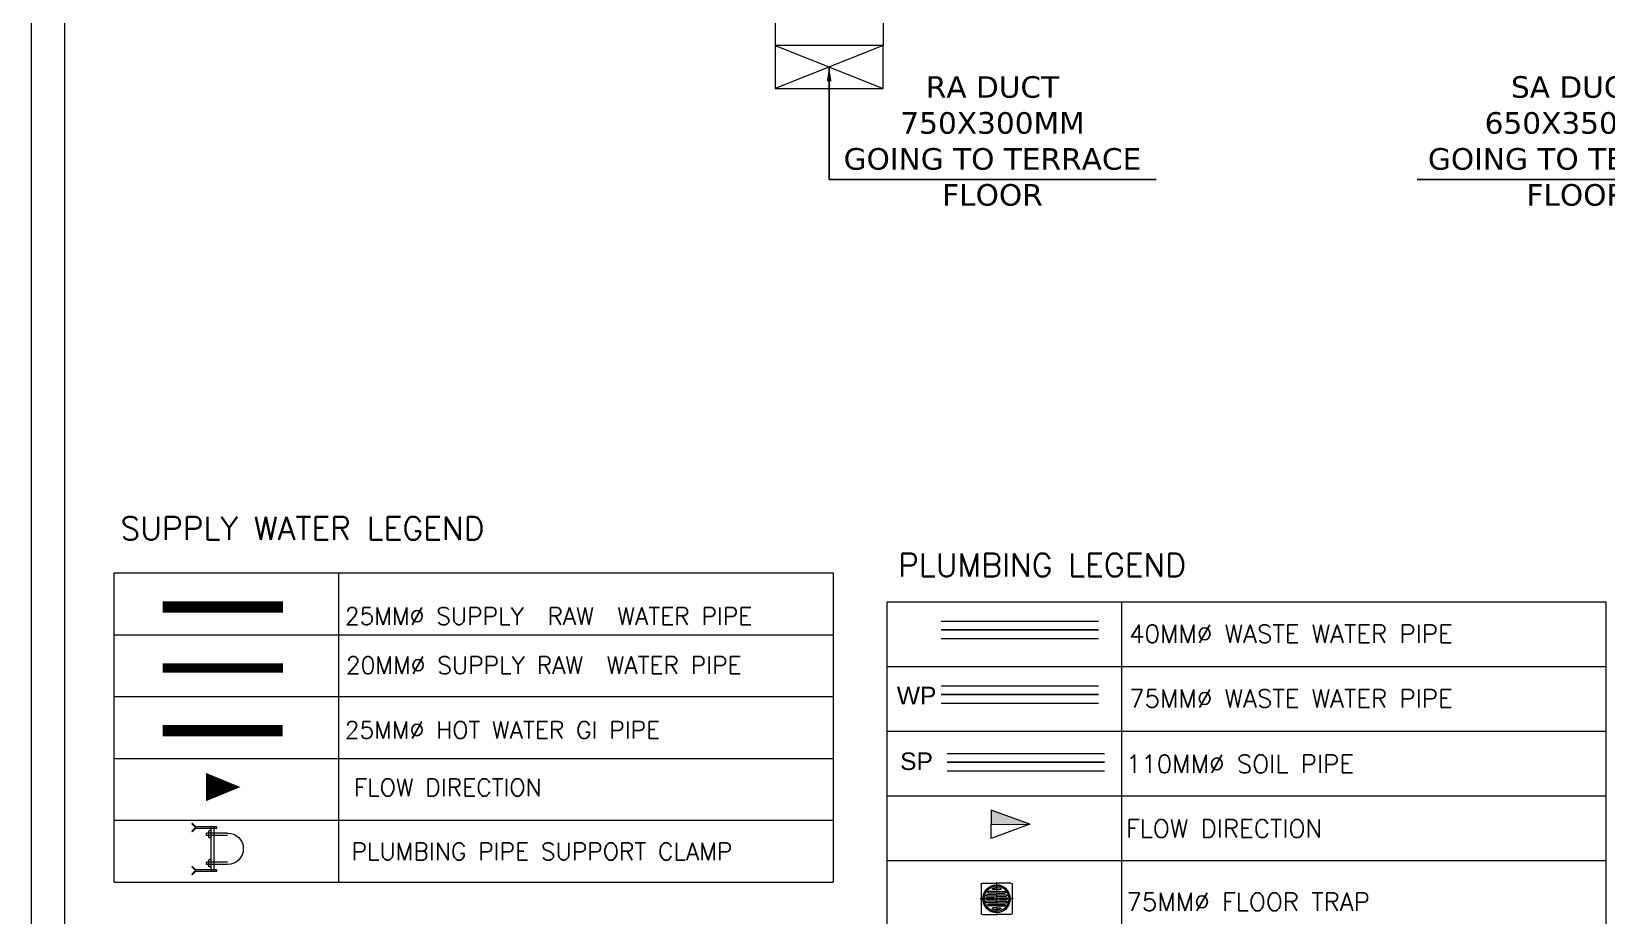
# Model space of a CAD drawing. Extents: x 3505867 to 4040009, y -660366 to -590408.
# Drawn here: x 3505867 to 3516820, y -619852 to -613707 of the extents above; entities that cross this region are included whole.
import ezdxf

# ---------------------------------------------------------------- set-up
doc = ezdxf.new("R2010")
doc.units = 0
doc.header["$LTSCALE"] = 6
doc.header["$MEASUREMENT"] = 0
doc.linetypes.add('AI9-LType1', pattern=[1.875, 1.25, -0.625])
doc.linetypes.add('CONTINU', pattern=[0])
doc.layers.get('0').update_dxf_attribs({"linetype": 'CONTINUOUS', "lineweight": 0})
for name, color, linetype, lineweight in [('22-FTfix', 8, 'CONTINUOUS', 0), ('ELE-LIGHTING WIRRING', 7, 'CONTINUOUS', 0), ('MEP_HVAC_RA_DUCT', 1, 'CONTINUOUS', 0), ('MEP_HVAC_TEXT', 7, 'CONTINUOUS', 0), ('P-SP', 1, 'CONTINUOUS', 0), ('P-Text', 8, 'CONTINUOUS', 0), ('PHE-SANITARY', 1, 'CONTINUOUS', 0), ('PHE-SP', 1, 'CONTINUOUS', 0), ('phe-text', 1, 'CONTINUOUS', 0), ('PL- WASTE PIPE', 6, 'CONTINUOUS', 0), ('PL-CLAMP', 211, 'CONTINUOUS', 0), ('PL-SOFT  WATER SUPPLY PIPE', 162, 'CONTINUOUS', 0), ('PL-SOIL PIPE', 1, 'CONTINUOUS', 0), ('PL-WATER PIPING', 1, 'CONTINUOUS', 0)]:
    doc.layers.add(name, color=color, linetype=linetype, lineweight=lineweight)
doc.styles.add('ARIAL', font='arial.ttf')
doc.styles.add('ROMANS', font='romans.shx')
doc.styles.add('VERDANA', font='verdana.ttf')
doc.styles.add('vni1', font='arial.ttf', dxfattribs={"height": 6})
doc.dimstyles.new('TEXT', dxfattribs={"dimscale": 0, "dimtxt": 500, "dimasz": 100, "dimexe": 75, "dimexo": 100, "dimgap": 50, "dimtad": 0, "dimdec": 0, "dimzin": 0, "dimdsep": 46, "dimtxsty": 'ARIAL', "dimblk": 'OBLIQUE', "dimcen": 0.09, "dimdle": 100, "dimclrd": 256, "dimclre": 256, "dimclrt": 6, "dimadec": 0, "dimazin": 0, "dimtfac": 1, "dimtdec": 0, "dimtofl": 0, "dimtmove": 2, "dimatfit": 3, "dimfxl": 1, "dimfrac": 2, "dimtolj": 1, "dimtzin": 0, "dimarcsym": 0})

# ---------------------------------------------------------------- blocks, each defined once
blk = doc.blocks.new('A$C525867A1')
at = {"layer": '22-FTfix', "color": 1, "lineweight": 0}
for p, q in [((-3.7, 76.6), (-40.1, 40.1)), ((76.4, 3.7), (3.3, 76.6)), ((-76.6, 3.5), (-40.1, 40.1)), ((42, 42.1), (-42, -42.1)), ((-3.5, -76.4), (-76.6, -3.4)), ((3.4, -76.4), (39.9, -39.8)), ((76.4, -3.3), (39.9, -39.8))]:
    blk.add_line(p, q, dxfattribs=at)
at = {"layer": '22-FTfix', "color": 1, "linetype": 'AI9-LType1', "lineweight": 0}
blk.add_line((42, -41.9), (-42.2, 42.1), dxfattribs=at)
at = {"layer": '22-FTfix', "color": 3, "lineweight": 0}
for p, q in [((-18.4, 18.3), (-39.5, -2.8)), ((-10.4, 10.4), (-35.8, -15.1)), ((-14.5, 14.5), (-35.7, -6.6)), ((-23.3, 23.2), (-32.4, 14)), ((-6.5, 6.5), (-31.9, -18.9)), ((-23.3, 23.2), (-14.1, 32.4)), ((-18.4, 18.3), (2.7, 39.5)), ((-14.5, 14.5), (6.6, 35.7)), ((-10.4, 10.4), (15, 35.8)), ((-6.5, 6.5), (18.9, 32)), ((-1.9, 1.2), (-1.5, 1.5)), ((-1.4, 0.7), (-1.9, 1.2)), ((-1.2, 1.9), (-1.5, 1.5)), ((-0.7, 1.4), (-1.2, 1.9)), ((1.2, 1.9), (0.7, 1.4)), ((1.9, 1.2), (1.2, 1.9)), ((1.9, 1.2), (1.4, 0.7)), ((5.2, 9.3), (24.6, 28.7)), ((6.5, -6.5), (31.9, 18.9)), ((9.2, 5.2), (28.6, 24.6)), ((10.4, -10.4), (35.8, 15.1)), ((14.5, -14.5), (35.7, 6.6)), ((18.4, -18.3), (39.5, 2.8)), ((-9.2, -5.2), (-28.6, -24.6)), ((-5.2, -9.3), (-24.6, -28.7)), ((6.5, -6.5), (-18.9, -32)), ((10.4, -10.4), (-15, -35.8)), ((14.5, -14.5), (-6.6, -35.7)), ((18.4, -18.3), (-2.7, -39.5)), ((-1.9, -1.2), (-1.4, -0.7)), ((-1.2, -1.9), (-1.9, -1.2)), ((-1.2, -1.9), (-0.7, -1.4)), ((1.2, -1.9), (0.7, -1.4)), ((1.2, -1.9), (1.5, -1.5)), ((1.9, -1.2), (1.4, -0.7)), ((1.9, -1.2), (1.5, -1.5)), ((23.3, -23.2), (14.1, -32.4)), ((23.3, -23.2), (32.4, -14))]:
    blk.add_line(p, q, dxfattribs=at)
at = {"layer": '22-FTfix', "color": 1, "lineweight": 0}
blk.add_circle((-0.1, 0.1), 49.4, dxfattribs=at)
at = {"layer": '22-FTfix', "color": 3, "lineweight": 0}
for centre, radius in [((0, 0), 45.2), ((-0.1, -0.1), 44.9), ((0, 0), 4.18), ((0, 0), 3.93)]:
    blk.add_circle(centre, radius, dxfattribs=at)
at = {"layer": '22-FTfix', "color": 1, "lineweight": 0}
for points in [[(3.3, 76.6), (1.4, 78.5), (-1.8, 78.5), (-3.7, 76.6)], [(-76.6, 3.5), (-78.5, 1.6), (-78.5, -1.5), (-76.6, -3.4)], [(76.4, -3.3), (78.3, -1.4), (78.3, 1.8), (76.4, 3.7)], [(-3.5, -76.4), (-1.6, -78.3), (1.5, -78.3), (3.4, -76.4)]]:
    blk.add_open_spline(points, degree=3, dxfattribs=at)
for points in [[(-35.3, 35.2), (-54.6, 15.8), (-54.6, -15.7), (-35.2, -35), (-15.8, -54.4), (15.7, -54.4), (35, -35)], [(-35.3, 35.2), (-15.9, 54.6), (15.5, 54.6), (35, 35.3), (54.4, 15.9), (54.4, -15.6), (35, -35)]]:
    blk.add_open_spline(points, degree=3, knots=[0, 0, 0, 0, 1, 1, 1, 2, 2, 2, 2], dxfattribs=at)
at = {"layer": '22-FTfix', "color": 3, "lineweight": 0}
for points in [[(-36.8, 17.1), (-37.4, 15.7), (-36.8, 14.1), (-35.5, 13.5), (-34.4, 13), (-33.2, 13.2), (-32.4, 14)], [(-14.1, 32.4), (-13, 33.4), (-13, 35.2), (-14.1, 36.2), (-14.9, 37), (-16.1, 37.2), (-17.2, 36.7)], [(6.6, 35.7), (7.6, 36.7), (7.6, 38.5), (6.6, 39.5), (5.5, 40.6), (3.8, 40.6), (2.7, 39.5)], [(5.2, 9.3), (4.1, 8.1), (4.1, 6.3), (5.2, 5.2), (6.3, 4.1), (8.1, 4.1), (9.2, 5.2)], [(18.9, 32), (19.9, 33), (19.9, 34.8), (18.9, 35.8), (17.8, 36.9), (16.1, 36.9), (15, 35.8)], [(28.6, 24.6), (29.7, 25.7), (29.7, 27.6), (28.6, 28.7), (27.5, 29.8), (25.7, 29.8), (24.6, 28.7)], [(35.8, 15.1), (36.8, 16.2), (36.8, 17.9), (35.8, 18.9), (34.7, 20), (33, 20), (31.9, 18.9)], [(39.5, 2.8), (40.6, 3.9), (40.5, 5.6), (39.5, 6.6), (38.4, 7.7), (36.7, 7.7), (35.7, 6.6)], [(-39.5, -2.8), (-40.6, -3.9), (-40.5, -5.6), (-39.5, -6.6), (-38.4, -7.7), (-36.7, -7.7), (-35.7, -6.6)], [(-35.8, -15.1), (-36.8, -16.2), (-36.8, -17.9), (-35.8, -18.9), (-34.7, -20), (-33, -20), (-31.9, -18.9)], [(-28.6, -24.6), (-29.7, -25.7), (-29.7, -27.6), (-28.6, -28.7), (-27.5, -29.8), (-25.7, -29.8), (-24.6, -28.7)], [(-18.9, -32), (-19.9, -33), (-19.9, -34.8), (-18.9, -35.8), (-17.8, -36.9), (-16.1, -36.9), (-15, -35.8)], [(-5.2, -9.3), (-4.1, -8.1), (-4.1, -6.3), (-5.2, -5.2), (-6.3, -4.1), (-8.1, -4.1), (-9.2, -5.2)], [(-6.6, -35.7), (-7.6, -36.7), (-7.6, -38.4), (-6.6, -39.5), (-5.5, -40.6), (-3.8, -40.6), (-2.7, -39.5)], [(14.1, -32.4), (13, -33.4), (13, -35.1), (14.1, -36.2), (14.9, -37), (16.1, -37.2), (17.2, -36.7)], [(36.8, -17.1), (37.4, -15.7), (36.8, -14.1), (35.5, -13.5), (34.4, -13), (33.2, -13.2), (32.4, -14)]]:
    blk.add_open_spline(points, degree=3, knots=[0, 0, 0, 0, 1, 1, 1, 2, 2, 2, 2], dxfattribs=at)
for points in [[(-28.7, 28.6), (-32, 25.3), (-34.8, 21.4), (-36.8, 17.1)], [(-17.2, 36.7), (-21.4, 34.7), (-25.3, 32), (-28.7, 28.6)], [(-1.4, -0.7), (-1, -0.3), (-1, 0.3), (-1.4, 0.7)], [(-0.7, 1.4), (-0.3, 1), (0.3, 1), (0.7, 1.4)], [(1.4, 0.7), (1, 0.3), (1, -0.3), (1.4, -0.7)], [(0.7, -1.4), (0.3, -1), (-0.3, -1), (-0.7, -1.4)], [(17.2, -36.7), (21.4, -34.7), (25.3, -32), (28.7, -28.6)], [(28.7, -28.6), (32, -25.3), (34.8, -21.4), (36.8, -17.1)]]:
    blk.add_open_spline(points, degree=3, dxfattribs=at)
blk = doc.blocks.new('A$C0B1B3CFA')
at = {"layer": 'PHE-SP'}
h = blk.add_hatch(color=7, dxfattribs=at)
h.dxf.hatch_style = 1
h.paths.add_polyline_path([(-0.0495, 0.0226), (-0.0495, 0), (0.0124, 0)])
at = {"layer": 'PHE-SP', "color": 7}
for points in [[(-0.0495, 0), (0.0124, 0), (-0.0495, 0.0226), (-0.0495, 0)], [(-0.0495, 0), (0.0124, 0), (-0.0495, -0.0226), (-0.0495, 0)]]:
    blk.add_lwpolyline(points, dxfattribs=at)
blk = doc.blocks.new('Z$W@#3BD47561')
at = {"layer": 'PHE-SP', "xscale": 49.00933755098914, "yscale": 49.00933755098914, "zscale": 49.00933755098914, "rotation": 270}
blk.add_blockref('A$C0B1B3CFA', (0, 0), dxfattribs=at)
blk = doc.blocks.new('Z$W@#4AA511D8')
at = {"layer": 'phe-text', "linetype": 'ByBlock', "lineweight": -2, "ltscale": 0.5, "xscale": 0.0244727334018079, "yscale": 0.0244727334018079, "zscale": 0.0244727334018079, "rotation": 270}
blk.add_blockref('Z$W@#3BD47561', (0.0148, 0), dxfattribs=at)
blk = doc.blocks.new('clamp')
at = {"layer": 'PL-CLAMP'}
for p, q in [((105.4, 198.4), (168.6, 198.4)), ((156.2, 205.8), (161.2, 205.8)), ((163.2, 185.7), (163.2, 203.8)), ((170.6, 196.4), (170.6, 193.1)), ((105.4, 191.1), (168.6, 191.1)), ((156.2, 183.7), (161.2, 183.7)), ((105.4, 109.4), (168.6, 109.4)), ((105.4, 102), (168.6, 102)), ((156.2, 116.8), (161.2, 116.8)), ((163.2, 96.7), (163.2, 114.8)), ((170.6, 107.4), (170.6, 104)), ((156.2, 94.7), (161.2, 94.7))]:
    blk.add_line(p, q, dxfattribs=at)
for points in [[(138.4, 216.5, -0.414214), (139.4, 217.5), (203.1, 217.5), (214, 228.4), (215.4, 227), (203.9, 215.5), (215.3, 204), (213.9, 202.6), (203, 213.5), (139.4, 213.5, -0.414214), (138.4, 214.5), (138.4, 216.5)], [(138.4, 84.3, -0.414214), (139.4, 85.3), (203.1, 85.3), (214, 96.3), (215.4, 94.9), (203.9, 83.3), (215.3, 71.9), (213.9, 70.5), (203, 81.3), (139.4, 81.3, -0.414214), (138.4, 82.3), (138.4, 84.3)]]:
    blk.add_lwpolyline(points, format="xyb", dxfattribs=at)
for points in [[(146.2, 81.3), (146.2, 217.5)], [(156.2, 81.3), (156.2, 217.5)]]:
    blk.add_lwpolyline(points, dxfattribs=at)
for centre, radius, start, end in [((105.4, 150.2), 48.2, 90, 270), ((161.2, 203.8), 2, 0, 90), ((168.6, 196.4), 2, 0, 90), ((161.2, 185.7), 2, 270, 0), ((168.6, 193.1), 2, 270, 0), ((161.2, 114.8), 2, 0, 90), ((161.2, 96.7), 2, 270, 0), ((168.6, 107.4), 2, 0, 90), ((168.6, 104), 2, 270, 0)]:
    blk.add_arc(centre, radius, start, end, dxfattribs=at)
blk = doc.blocks.new('_Oblique')
at = {"color": 0, "linetype": 'ByBlock', "lineweight": -2}
blk.add_line((-0.5, -0.5), (0.5, 0.5), dxfattribs=at)

msp = doc.modelspace()

# ---------------------------------------------------------------- linework, layer by layer
for points in [[(3550948.2, -593936.6), (3550948.2, -625948), (3505867, -625948), (3505867, -593936.6)], [(3550716.3, -594168.4), (3550716.3, -625716.2), (3506098.8, -625716.2), (3506098.8, -594168.4)]]:
    msp.add_lwpolyline(points, close=True)
at = {"layer": 'MEP_HVAC_RA_DUCT', "linetype": 'ByBlock'}
for points in [[(3511939, -606938.2, 0.4142136), (3511039, -607838.2), (3511039, -613803.2)], [(3511939, -607688.2, 0.4142136), (3511789, -607838.2), (3511789, -613803.2)]]:
    msp.add_lwpolyline(points, format="xyb", dxfattribs=at)
at = {"layer": 'MEP_HVAC_RA_DUCT', "linetype": 'ByBlock', "elevation": -14384.8}
msp.add_lwpolyline([(3511789, -614103.2), (3511789, -613803.2), (3511039, -613803.2), (3511039, -614103.2)], close=True, dxfattribs=at)
for points in [[(3511039, -613803.2), (3511789, -614103.2)], [(3511789, -613803.2), (3511039, -614103.2)]]:
    msp.add_lwpolyline(points, dxfattribs=at)
at = {"layer": 'P-SP', "color": 251, "linetype": 'ByBlock', "lineweight": -3, "ltscale": 25}
for points in [[(3512193.6, -617865.4), (3513288.5, -617865.4)], [(3512193.6, -618315), (3513288.5, -618315)], [(3512235.3, -618785.5), (3513330.2, -618785.5)]]:
    msp.add_lwpolyline(points, dxfattribs=at)
at = {"layer": 'P-Text', "color": 7, "linetype": 'ByBlock', "lineweight": 0}
for p, q in [((3506441.9, -619619.9), (3506442.6, -617469.9)), ((3506442.6, -619619.9), (3506442.6, -617469.9)), ((3506442.6, -617469.9), (3511442.5, -617469.9)), ((3506442.6, -617469.9), (3511442.5, -617469.9)), ((3508002.8, -617469.9), (3508001.5, -619619.9)), ((3508002.8, -617469.9), (3508001.7, -619619.9)), ((3511442.5, -617469.9), (3511441.9, -619619.9)), ((3511816.9, -620369.1), (3511816.7, -617671.7)), ((3511816.7, -617671.7), (3516816.7, -617671.7)), ((3511816.7, -617671.8), (3516816.7, -617671.8)), ((3513447.9, -617671.7), (3513447.9, -620369.1)), ((3516816.7, -617671.8), (3516816.7, -620369.2)), ((3506442.6, -617899.9), (3511442.5, -617899.9)), ((3506442.6, -617899.9), (3511442.5, -617899.9)), ((3511816.7, -618121.3), (3516816.7, -618121.3)), ((3511816.7, -618121.3), (3516816.7, -618121.3)), ((3506442.6, -618329.9), (3511442.5, -618329.9)), ((3506442.6, -618329.9), (3511442.5, -618329.9)), ((3511816.7, -618570.8), (3516816.7, -618570.8)), ((3511816.7, -618570.8), (3516816.7, -618570.8)), ((3511816.7, -618570.9), (3516816.7, -618570.9)), ((3511816.7, -618570.9), (3516816.7, -618570.9)), ((3506443, -618759.9), (3511442.9, -618759.9)), ((3511816.7, -619020.4), (3516816.7, -619020.4)), ((3511816.7, -619020.4), (3516816.7, -619020.4)), ((3506442.6, -619189.9), (3511442.5, -619189.9)), ((3511816.7, -619470), (3516816.7, -619470)), ((3511816.7, -619470), (3516816.7, -619470)), ((3506442.3, -619619.9), (3511442.2, -619619.9))]:
    msp.add_line(p, q, dxfattribs=at)
at = {"layer": 'PL- WASTE PIPE', "color": 4, "linetype": 'ByBlock', "ltscale": 5}
for points in [[(3512193.6, -617804.9), (3513288.5, -617804.9)], [(3512193.6, -617925.9), (3513288.5, -617925.9)]]:
    msp.add_lwpolyline(points, dxfattribs=at)
at = {"layer": 'PL- WASTE PIPE', "linetype": 'ByBlock', "ltscale": 5}
for points in [[(3512193.6, -618254.5), (3513288.5, -618254.5)], [(3512193.6, -618375.5), (3513288.5, -618375.5)]]:
    msp.add_lwpolyline(points, dxfattribs=at)
at = {"layer": 'PL-SOFT  WATER SUPPLY PIPE', "color": 3, "const_width": 79.7}
msp.add_lwpolyline([(3506780.2, -617707), (3507615.2, -617707)], dxfattribs=at)
at = {"layer": 'PL-SOFT  WATER SUPPLY PIPE', "color": 5, "const_width": 63.8}
msp.add_lwpolyline([(3506780.2, -618132.1), (3507615.2, -618132.1)], dxfattribs=at)
at = {"layer": 'PL-SOFT  WATER SUPPLY PIPE', "color": 11, "true_color": 0xf75178, "const_width": 79.7}
msp.add_lwpolyline([(3506779.7, -618567), (3507614.7, -618567)], dxfattribs=at)
at = {"layer": 'PL-SOIL PIPE', "color": 1, "linetype": 'Continuous'}
for points in [[(3512235.3, -618725), (3513330.2, -618725)], [(3512235.3, -618846), (3513330.2, -618846)]]:
    msp.add_lwpolyline(points, dxfattribs=at)
at = {"layer": 'PL-WATER PIPING', "color": 61, "true_color": 0xd8e58c}
msp.add_lwpolyline([(3507079.9, -618959.2, 197.3, 0, 0), (3507320, -618959.2, 0, 0, 0)], format="xyseb", dxfattribs=at)

# ---------------------------------------------------------------- block references
at = {"layer": 'PHE-SANITARY', "color": 2, "linetype": 'ByBlock', "xscale": 3618.919451963312, "yscale": 3618.91945196331, "zscale": 3618.91945196331, "rotation": 180.0649977245839}
msp.add_blockref('Z$W@#4AA511D8', (3512810.2, -619218.1), dxfattribs=at)
at = {"layer": 'PL- WASTE PIPE', "linetype": 'ByBlock', "ltscale": 5, "xscale": -1.925028727295471, "yscale": 1.925028727285331, "zscale": 1.925028726068267, "rotation": 225.0593839875239}
msp.add_blockref('A$C525867A1', (3512579.2, -619735.6), dxfattribs=at)
at = {"layer": 'PL-CLAMP', "linetype": 'ByBlock', "xscale": -2.268345773124311, "yscale": 2.26834577312431, "zscale": 2.268345771954607, "rotation": 0.02499690717137621}
msp.add_blockref('clamp', (3507470, -619728.7), dxfattribs=at)

# ---------------------------------------------------------------- texts
at = {"layer": 'ELE-LIGHTING WIRRING', "color": 7, "linetype": 'CONTINU', "style": 'ROMANS'}
for s, height, p in [('SUPPLY WATER LEGEND', 160.533, (3506485.6, -617241)), ('PLUMBING LEGEND', 160.533, (3511894.3, -617496.4)), ('25MM%%C SUPPLY  RAW  WATER PIPE', 119.562, (3508046, -617830.4)), ('40MM%%C WASTE WATER PIPE', 125, (3513500.8, -617956.4)), ('20MM%%C SUPPLY RAW  WATER PIPE', 119.562, (3508053.5, -618172.1)), ('75MM%%C WASTE WATER PIPE', 125, (3513500.8, -618405.9)), ('25MM%%C HOT WATER GI PIPE', 119.562, (3508045.5, -618622)), ('110MM%%C SOIL PIPE', 125, (3513478.3, -618860.9)), ('FLOW DIRECTION', 119.562, (3508109.1, -619021.5)), ('FLOW DIRECTION', 125, (3513478.3, -619310.5)), ('PLUMBING PIPE SUPPORT CLAMP', 119.562, (3508092.5, -619466.8)), ('75MM%%c FLOOR TRAP', 125, (3513482.3, -619819.5))]:
    msp.add_text(s, height=height, dxfattribs=at).set_placement(p)
at = {"layer": 'MEP_HVAC_TEXT', "color": 0, "linetype": 'ByBlock', "char_height": 150, "width": 2396.033, "attachment_point": 1, "rotation": 359.99312, "style": 'VERDANA'}
for s, insert in [('\\pxqc;{\\C1;RA} DUCT\\P750X300MM\\PGOING TO TERRACE FLOOR', (3511352.2, -614017, 0)), ('\\pxqc;{\\C3;SA} DUCT\\P650X350MM\\PGOING TO TERRACE FLOOR', (3515415.6, -614017, 0))]:
    msp.add_mtext(s, dxfattribs=dict(at, insert=insert))
at = {"layer": 'P-Text', "color": 7, "linetype": 'ByBlock', "lineweight": -3, "style": 'vni1'}
for s, p in [('WP', (3511884.8, -618384.2)), ('SP', (3511907.8, -618840.8))]:
    msp.add_text(s, height=122.41, dxfattribs=at).set_placement(p)

# ---------------------------------------------------------------- leaders
at = {"layer": 'MEP_HVAC_TEXT', "linetype": 'ByBlock'}
for points in [[(3511414, -613953.2, -14384.8), (3511414.8, -614736.2, -14384.8), (3513689.6, -614736.2, -14384.8)], [(3517964.3, -613978.2, -14384.8), (3517964.3, -614736.2, -14384.8), (3515503.3, -614736.2, -14384.8)]]:
    msp.add_leader(points, dimstyle='TEXT', override={"dimscale": 1, "dimtxt": 200}, dxfattribs=at)

doc.saveas('drawing.dxf')
